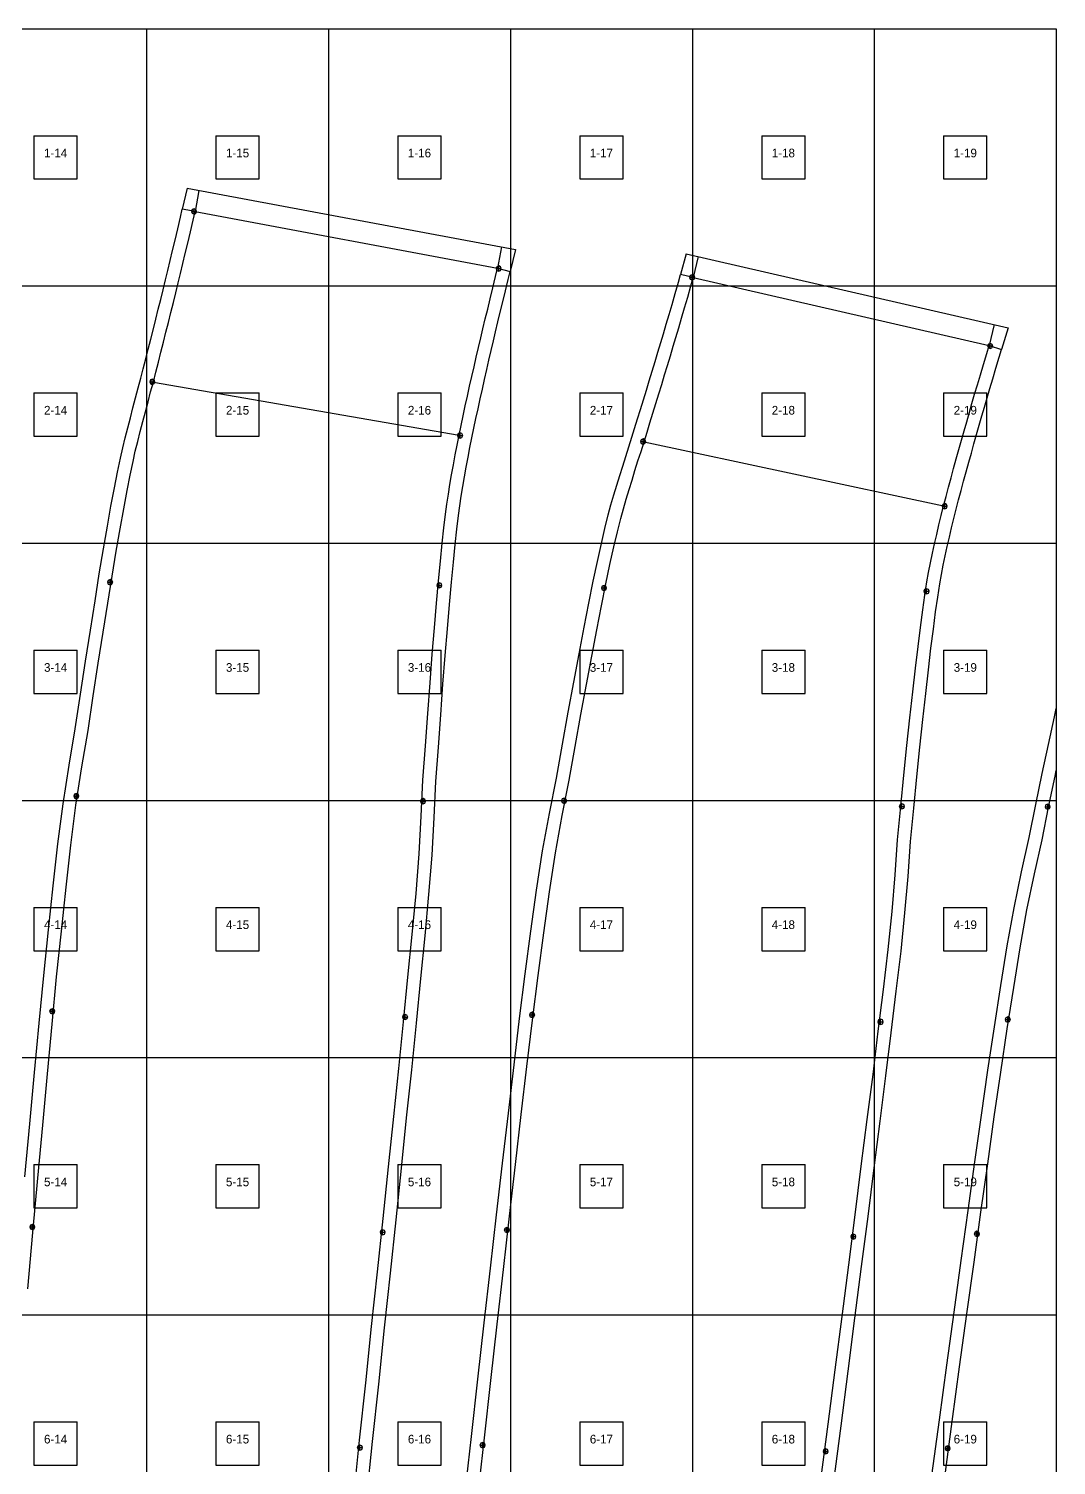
# Model space of a CAD drawing. Header units: metres. Extents: x 0 to 3990, y -3267 to 0.
# Drawn here: x 2804 to 3990, y -1659 to 0 of the extents above; entities that cross this region are included whole.
import ezdxf
from ezdxf.enums import TextEntityAlignment as Align

# ---------------------------------------------------------------- set-up
doc = ezdxf.new("R2010")
doc.units = ezdxf.units.M
doc.layers.add('default', color=7, linetype='Continuous')
doc.layers.add('TEXTLAYER', color=7, linetype='Continuous')

msp = doc.modelspace()

# ---------------------------------------------------------------- linework, layer by layer
at = {"color": 9}
for p, q in [((2730, 0), (2940, 0)), ((2940, 0), (2940, -297)), ((2940, 0), (3150, 0)), ((2940, 0), (2940, -297)), ((3150, 0), (3150, -297)), ((3150, 0), (3360, 0)), ((3150, 0), (3150, -297)), ((3360, 0), (3360, -297)), ((3360, 0), (3570, 0)), ((3360, 0), (3360, -297)), ((3570, 0), (3570, -297)), ((3570, 0), (3780, 0)), ((3570, 0), (3570, -297)), ((3780, 0), (3780, -297)), ((3780, 0), (3990, 0)), ((3780, 0), (3780, -297)), ((3990, 0), (3990, -297)), ((2810, -123.5), (2860, -123.5)), ((2810, -123.5), (2810, -173.5)), ((2860, -173.5), (2860, -123.5)), ((3020, -123.5), (3070, -123.5)), ((3020, -123.5), (3020, -173.5)), ((3070, -173.5), (3070, -123.5)), ((3230, -123.5), (3280, -123.5)), ((3230, -123.5), (3230, -173.5)), ((3280, -173.5), (3280, -123.5)), ((3440, -123.5), (3490, -123.5)), ((3440, -123.5), (3440, -173.5)), ((3490, -173.5), (3490, -123.5)), ((3650, -123.5), (3700, -123.5)), ((3650, -123.5), (3650, -173.5)), ((3700, -173.5), (3700, -123.5)), ((3860, -123.5), (3910, -123.5)), ((3860, -123.5), (3860, -173.5)), ((3910, -173.5), (3910, -123.5)), ((2810, -173.5), (2860, -173.5)), ((3020, -173.5), (3070, -173.5)), ((3230, -173.5), (3280, -173.5)), ((3440, -173.5), (3490, -173.5)), ((3650, -173.5), (3700, -173.5)), ((3860, -173.5), (3910, -173.5)), ((2730, -297), (2940, -297)), ((2730, -297), (2940, -297)), ((2940, -297), (3150, -297)), ((2940, -297), (2940, -594)), ((2940, -297), (3150, -297)), ((2940, -297), (2940, -594)), ((3150, -297), (3360, -297)), ((3150, -297), (3150, -594)), ((3150, -297), (3360, -297)), ((3150, -297), (3150, -594)), ((3360, -297), (3570, -297)), ((3360, -297), (3360, -594)), ((3360, -297), (3570, -297)), ((3360, -297), (3360, -594)), ((3570, -297), (3780, -297)), ((3570, -297), (3570, -594)), ((3570, -297), (3780, -297)), ((3570, -297), (3570, -594)), ((3780, -297), (3990, -297)), ((3780, -297), (3780, -594)), ((3780, -297), (3990, -297)), ((3780, -297), (3780, -594)), ((3990, -297), (3990, -594)), ((2810, -420.5), (2860, -420.5)), ((2810, -420.5), (2810, -470.5)), ((2860, -470.5), (2860, -420.5)), ((3020, -420.5), (3070, -420.5)), ((3020, -420.5), (3020, -470.5)), ((3070, -470.5), (3070, -420.5)), ((3230, -420.5), (3280, -420.5)), ((3230, -420.5), (3230, -470.5)), ((3280, -470.5), (3280, -420.5)), ((3440, -420.5), (3490, -420.5)), ((3440, -420.5), (3440, -470.5)), ((3490, -470.5), (3490, -420.5)), ((3650, -420.5), (3700, -420.5)), ((3650, -420.5), (3650, -470.5)), ((3700, -470.5), (3700, -420.5)), ((3860, -420.5), (3910, -420.5)), ((3860, -420.5), (3860, -470.5)), ((3910, -470.5), (3910, -420.5)), ((2810, -470.5), (2860, -470.5)), ((3020, -470.5), (3070, -470.5)), ((3230, -470.5), (3280, -470.5)), ((3440, -470.5), (3490, -470.5)), ((3650, -470.5), (3700, -470.5)), ((3860, -470.5), (3910, -470.5)), ((2730, -594), (2940, -594)), ((2730, -594), (2940, -594)), ((2940, -594), (3150, -594)), ((2940, -594), (2940, -891)), ((2940, -594), (3150, -594)), ((2940, -594), (2940, -891)), ((3150, -594), (3360, -594)), ((3150, -594), (3150, -891)), ((3150, -594), (3360, -594)), ((3150, -594), (3150, -891)), ((3360, -594), (3570, -594)), ((3360, -594), (3360, -891)), ((3360, -594), (3570, -594)), ((3360, -594), (3360, -891)), ((3570, -594), (3780, -594)), ((3570, -594), (3570, -891)), ((3570, -594), (3780, -594)), ((3570, -594), (3570, -891)), ((3780, -594), (3990, -594)), ((3780, -594), (3780, -891)), ((3780, -594), (3990, -594)), ((3780, -594), (3780, -891)), ((3990, -594), (3990, -891)), ((2810, -717.5), (2860, -717.5)), ((2810, -717.5), (2810, -767.5)), ((2860, -767.5), (2860, -717.5)), ((3020, -717.5), (3070, -717.5)), ((3020, -717.5), (3020, -767.5)), ((3070, -767.5), (3070, -717.5)), ((3230, -717.5), (3280, -717.5)), ((3230, -717.5), (3230, -767.5)), ((3280, -767.5), (3280, -717.5)), ((3440, -717.5), (3490, -717.5)), ((3440, -717.5), (3440, -767.5)), ((3490, -767.5), (3490, -717.5)), ((3650, -717.5), (3700, -717.5)), ((3650, -717.5), (3650, -767.5)), ((3700, -767.5), (3700, -717.5)), ((3860, -717.5), (3910, -717.5)), ((3860, -717.5), (3860, -767.5)), ((3910, -767.5), (3910, -717.5)), ((2810, -767.5), (2860, -767.5)), ((3020, -767.5), (3070, -767.5)), ((3230, -767.5), (3280, -767.5)), ((3440, -767.5), (3490, -767.5)), ((3650, -767.5), (3700, -767.5)), ((3860, -767.5), (3910, -767.5)), ((2730, -891), (2940, -891)), ((2730, -891), (2940, -891)), ((2940, -891), (3150, -891)), ((2940, -891), (2940, -1188)), ((2940, -891), (3150, -891)), ((2940, -891), (2940, -1188)), ((3150, -891), (3360, -891)), ((3150, -891), (3150, -1188)), ((3150, -891), (3360, -891)), ((3150, -891), (3150, -1188)), ((3360, -891), (3570, -891)), ((3360, -891), (3360, -1188)), ((3360, -891), (3570, -891)), ((3360, -891), (3360, -1188)), ((3570, -891), (3780, -891)), ((3570, -891), (3570, -1188)), ((3570, -891), (3780, -891)), ((3570, -891), (3570, -1188)), ((3780, -891), (3990, -891)), ((3780, -891), (3780, -1188)), ((3780, -891), (3990, -891)), ((3780, -891), (3780, -1188)), ((3990, -891), (3990, -1188)), ((2810, -1014.5), (2860, -1014.5)), ((2810, -1014.5), (2810, -1064.5)), ((2860, -1064.5), (2860, -1014.5)), ((3020, -1014.5), (3070, -1014.5)), ((3020, -1014.5), (3020, -1064.5)), ((3070, -1064.5), (3070, -1014.5)), ((3230, -1014.5), (3280, -1014.5)), ((3230, -1014.5), (3230, -1064.5)), ((3280, -1064.5), (3280, -1014.5)), ((3440, -1014.5), (3490, -1014.5)), ((3440, -1014.5), (3440, -1064.5)), ((3490, -1064.5), (3490, -1014.5)), ((3650, -1014.5), (3700, -1014.5)), ((3650, -1014.5), (3650, -1064.5)), ((3700, -1064.5), (3700, -1014.5)), ((3860, -1014.5), (3910, -1014.5)), ((3860, -1014.5), (3860, -1064.5)), ((3910, -1064.5), (3910, -1014.5)), ((2810, -1064.5), (2860, -1064.5)), ((3020, -1064.5), (3070, -1064.5)), ((3230, -1064.5), (3280, -1064.5)), ((3440, -1064.5), (3490, -1064.5)), ((3650, -1064.5), (3700, -1064.5)), ((3860, -1064.5), (3910, -1064.5)), ((2730, -1188), (2940, -1188)), ((2730, -1188), (2940, -1188)), ((2940, -1188), (3150, -1188)), ((2940, -1188), (2940, -1485)), ((2940, -1188), (3150, -1188)), ((2940, -1188), (2940, -1485)), ((3150, -1188), (3360, -1188)), ((3150, -1188), (3150, -1485)), ((3150, -1188), (3360, -1188)), ((3150, -1188), (3150, -1485)), ((3360, -1188), (3570, -1188)), ((3360, -1188), (3360, -1485)), ((3360, -1188), (3570, -1188)), ((3360, -1188), (3360, -1485)), ((3570, -1188), (3780, -1188)), ((3570, -1188), (3570, -1485)), ((3570, -1188), (3780, -1188)), ((3570, -1188), (3570, -1485)), ((3780, -1188), (3990, -1188)), ((3780, -1188), (3780, -1485)), ((3780, -1188), (3990, -1188)), ((3780, -1188), (3780, -1485)), ((3990, -1188), (3990, -1485)), ((2810, -1311.5), (2860, -1311.5)), ((2810, -1311.5), (2810, -1361.5)), ((2860, -1361.5), (2860, -1311.5)), ((3020, -1311.5), (3070, -1311.5)), ((3020, -1311.5), (3020, -1361.5)), ((3070, -1361.5), (3070, -1311.5)), ((3230, -1311.5), (3280, -1311.5)), ((3230, -1311.5), (3230, -1361.5)), ((3280, -1361.5), (3280, -1311.5)), ((3440, -1311.5), (3490, -1311.5)), ((3440, -1311.5), (3440, -1361.5)), ((3490, -1361.5), (3490, -1311.5)), ((3650, -1311.5), (3700, -1311.5)), ((3650, -1311.5), (3650, -1361.5)), ((3700, -1361.5), (3700, -1311.5)), ((3860, -1311.5), (3910, -1311.5)), ((3860, -1311.5), (3860, -1361.5)), ((3910, -1361.5), (3910, -1311.5)), ((2810, -1361.5), (2860, -1361.5)), ((3020, -1361.5), (3070, -1361.5)), ((3230, -1361.5), (3280, -1361.5)), ((3440, -1361.5), (3490, -1361.5)), ((3650, -1361.5), (3700, -1361.5)), ((3860, -1361.5), (3910, -1361.5)), ((2730, -1485), (2940, -1485)), ((2730, -1485), (2940, -1485)), ((2940, -1485), (3150, -1485)), ((2940, -1485), (2940, -1782)), ((2940, -1485), (3150, -1485)), ((2940, -1485), (2940, -1782)), ((3150, -1485), (3360, -1485)), ((3150, -1485), (3150, -1782)), ((3150, -1485), (3360, -1485)), ((3150, -1485), (3150, -1782)), ((3360, -1485), (3570, -1485)), ((3360, -1485), (3360, -1782)), ((3360, -1485), (3570, -1485)), ((3360, -1485), (3360, -1782)), ((3570, -1485), (3780, -1485)), ((3570, -1485), (3570, -1782)), ((3570, -1485), (3780, -1485)), ((3570, -1485), (3570, -1782)), ((3780, -1485), (3990, -1485)), ((3780, -1485), (3780, -1782)), ((3780, -1485), (3990, -1485)), ((3780, -1485), (3780, -1782)), ((3990, -1485), (3990, -1782)), ((2810, -1608.5), (2860, -1608.5)), ((2810, -1608.5), (2810, -1658.5)), ((2860, -1658.5), (2860, -1608.5)), ((3020, -1608.5), (3070, -1608.5)), ((3020, -1608.5), (3020, -1658.5)), ((3070, -1658.5), (3070, -1608.5)), ((3230, -1608.5), (3280, -1608.5)), ((3230, -1608.5), (3230, -1658.5)), ((3280, -1658.5), (3280, -1608.5)), ((3440, -1608.5), (3490, -1608.5)), ((3440, -1608.5), (3440, -1658.5)), ((3490, -1658.5), (3490, -1608.5)), ((3650, -1608.5), (3700, -1608.5)), ((3650, -1608.5), (3650, -1658.5)), ((3700, -1658.5), (3700, -1608.5)), ((3860, -1608.5), (3910, -1608.5)), ((3860, -1608.5), (3860, -1658.5)), ((3910, -1658.5), (3910, -1608.5)), ((2810, -1658.5), (2860, -1658.5)), ((3020, -1658.5), (3070, -1658.5)), ((3230, -1658.5), (3280, -1658.5)), ((3440, -1658.5), (3490, -1658.5)), ((3650, -1658.5), (3700, -1658.5)), ((3860, -1658.5), (3910, -1658.5))]:
    msp.add_line(p, q, dxfattribs=at)
at = {"layer": 'default', "color": 7, "linetype": 'Continuous'}
for p, q in [((2986.7, -184.1), (2981.2, -208.3)), ((2986.7, -184.1), (3366, -255)), ((3000.5, -186.6), (2995.9, -211.2)), ((2979.1, -217.7), (2981.2, -208.3)), ((2995.9, -211.2), (2981.2, -208.3)), ((2992.6, -208.8), (2991.8, -211)), ((2991.8, -211), (2992.6, -213.1)), ((2991.8, -211), (2997.8, -211)), ((2994.8, -208), (2992.6, -208.8)), ((2992.6, -213.1), (2994.8, -214)), ((2993.7, -221), (2995.9, -211.2)), ((2994.8, -214), (2994.8, -208)), ((2996.9, -208.8), (2994.8, -208)), ((2994.8, -214), (2996.9, -213.1)), ((2995.9, -211.2), (3345.2, -276.6)), ((2997.8, -211), (2996.9, -208.8)), ((2996.9, -213.1), (2997.8, -211)), ((2972.9, -244.1), (2976, -231)), ((2976, -231), (2979.1, -217.7)), ((2990.6, -234.4), (2993.7, -221)), ((2970.1, -256.2), (2972.9, -244.1)), ((2984.7, -259.6), (2987.5, -247.5)), ((2987.5, -247.5), (2990.6, -234.4)), ((2967.3, -267.7), (2970.1, -256.2)), ((2981.9, -271.2), (2984.7, -259.6)), ((3349.8, -252), (3345.2, -276.6)), ((3366, -255), (3359.8, -280.2)), ((3563, -260), (3556.3, -283.9)), ((3563, -260), (3934.4, -345.3)), ((3576.5, -263.1), (3570.9, -287.4)), ((2961.9, -289.8), (2964.5, -279.2)), ((2964.5, -279.2), (2967.3, -267.7)), ((2979.1, -282.7), (2981.9, -271.2)), ((3342.8, -286.1), (3345.2, -276.6)), ((3344.3, -274.8), (3343.4, -276.9)), ((3343.4, -276.9), (3344.3, -279)), ((3343.4, -276.9), (3349.4, -276.9)), ((3346.4, -273.9), (3344.3, -274.8)), ((3344.3, -279), (3346.4, -279.9)), ((3345.2, -276.6), (3359.8, -280.2)), ((3348.5, -274.8), (3346.4, -273.9)), ((3346.4, -279.9), (3346.4, -273.9)), ((3346.4, -279.9), (3348.5, -279)), ((3349.4, -276.9), (3348.5, -274.8)), ((3348.5, -279), (3349.4, -276.9)), ((3357.4, -289.7), (3359.8, -280.2)), ((2959.1, -301.3), (2961.9, -289.8)), ((2973.7, -304.9), (2976.5, -293.4)), ((2976.5, -293.4), (2979.1, -282.7)), ((3339.6, -299.2), (3342.8, -286.1)), ((3354.2, -302.7), (3357.4, -289.7)), ((3550.1, -305.7), (3553.8, -292.8)), ((3553.8, -292.8), (3556.3, -283.9)), ((3570.9, -287.4), (3556.3, -283.9)), ((3564.6, -309.8), (3568.2, -296.9)), ((3567.6, -285), (3566.7, -287.1)), ((3566.7, -287.1), (3567.6, -289.2)), ((3566.7, -287.1), (3572.7, -287.1)), ((3569.7, -284.1), (3567.6, -285)), ((3567.6, -289.2), (3569.7, -290.1)), ((3568.2, -296.9), (3570.9, -287.4)), ((3569.7, -290.1), (3569.7, -284.1)), ((3571.9, -285), (3569.7, -284.1)), ((3569.7, -290.1), (3571.9, -289.2)), ((3570.9, -287.4), (3912.6, -365.9)), ((3572.7, -287.1), (3571.9, -285)), ((3571.9, -289.2), (3572.7, -287.1)), ((2953.5, -323.9), (2956.3, -312.6)), ((2956.3, -312.6), (2959.1, -301.3)), ((2970.9, -316.2), (2973.7, -304.9)), ((3333.7, -323.8), (3336.5, -311.9)), ((3336.5, -311.9), (3339.6, -299.2)), ((3351.1, -315.5), (3354.2, -302.7)), ((3546.5, -318.3), (3550.1, -305.7)), ((3560.9, -322.4), (3564.6, -309.8)), ((2950.6, -335.5), (2953.5, -323.9)), ((2965.2, -339.1), (2968.1, -327.5)), ((2968.1, -327.5), (2970.9, -316.2)), ((3330.9, -335.1), (3333.7, -323.8)), ((3345.5, -338.6), (3348.2, -327.3)), ((3348.2, -327.3), (3351.1, -315.5)), ((3539.9, -341.1), (3543.1, -330)), ((3543.1, -330), (3546.5, -318.3)), ((3557.5, -334.1), (3560.9, -322.4)), ((2944.9, -358.3), (2947.8, -346.7)), ((2947.8, -346.7), (2950.6, -335.5)), ((2962.4, -350.3), (2965.2, -339.1)), ((3325.8, -356.8), (3328.2, -346.4)), ((3328.2, -346.4), (3330.9, -335.1)), ((3342.8, -349.8), (3345.5, -338.6)), ((3536.6, -352.2), (3539.9, -341.1)), ((3551, -356.4), (3554.2, -345.3)), ((3554.2, -345.3), (3557.5, -334.1)), ((3918.2, -341.6), (3912.6, -365.9)), ((3934.4, -345.3), (3926.9, -370.2)), ((2942, -369.8), (2944.9, -358.3)), ((2956.5, -373.5), (2959.4, -362)), ((2959.4, -362), (2962.4, -350.3)), ((3323.1, -368.1), (3325.8, -356.8)), ((3337.7, -371.5), (3340.4, -360.2)), ((3340.4, -360.2), (3342.8, -349.8)), ((3530.2, -373.5), (3533.5, -362.4)), ((3533.5, -362.4), (3536.6, -352.2)), ((3547.9, -366.7), (3551, -356.4)), ((3911.6, -364.2), (3910.7, -366.3)), ((3913.7, -363.3), (3911.6, -364.2)), ((3915.8, -364.2), (3913.7, -363.3)), ((3913.7, -369.3), (3913.7, -363.3)), ((3916.7, -366.3), (3915.8, -364.2)), ((2936.1, -392.7), (2939.1, -381.3)), ((2939.1, -381.3), (2942, -369.8)), ((2953.6, -385), (2956.5, -373.5)), ((3318, -390.3), (3320.5, -379.2)), ((3320.5, -379.2), (3323.1, -368.1)), ((3335.2, -382.5), (3337.7, -371.5)), ((3526.9, -384.3), (3530.2, -373.5)), ((3541.3, -388.7), (3544.6, -377.8)), ((3544.6, -377.8), (3547.9, -366.7)), ((3906.1, -387.6), (3909.8, -375.1)), ((3909.8, -375.1), (3912.6, -365.9)), ((3910.7, -366.3), (3911.6, -368.4)), ((3910.7, -366.3), (3916.7, -366.3)), ((3911.6, -368.4), (3913.7, -369.3)), ((3912.6, -365.9), (3926.9, -370.2)), ((3913.7, -369.3), (3915.8, -368.4)), ((3915.8, -368.4), (3916.7, -366.3)), ((3920.4, -391.9), (3924.2, -379.4)), ((3924.2, -379.4), (3926.9, -370.2)), ((2933.4, -403.3), (2936.1, -392.7)), ((2947.8, -407.9), (2950.7, -396.4)), ((2950.7, -396.4), (2953.6, -385)), ((3315.4, -401.7), (3318, -390.3)), ((3330, -405), (3332.6, -393.6)), ((3332.6, -393.6), (3335.2, -382.5)), ((3520.2, -406.4), (3523.6, -395.3)), ((3523.6, -395.3), (3526.9, -384.3)), ((3538, -399.6), (3541.3, -388.7)), ((3902.4, -399.8), (3906.1, -387.6)), ((3916.8, -404.1), (3920.4, -391.9)), ((2930.3, -414.7), (2933.4, -403.3)), ((2944.5, -405.4), (2943.6, -407.6)), ((2943.6, -407.6), (2944.5, -409.7)), ((2943.6, -407.6), (2949.6, -407.6)), ((2946.6, -404.6), (2944.5, -405.4)), ((2944.5, -409.7), (2946.6, -410.6)), ((2944.7, -419.3), (2947.8, -407.9)), ((2948.7, -405.4), (2946.6, -404.6)), ((2946.6, -410.6), (2946.6, -404.6)), ((2946.6, -410.6), (2948.7, -409.7)), ((2947.8, -407.9), (3300.7, -469.4)), ((2949.6, -407.6), (2948.7, -405.4)), ((2948.7, -409.7), (2949.6, -407.6)), ((3310.4, -424.2), (3312.9, -412.7)), ((3312.9, -412.7), (3315.4, -401.7)), ((3327.6, -416), (3330, -405)), ((3516.9, -417.2), (3520.2, -406.4)), ((3531.3, -421.6), (3534.6, -410.8)), ((3534.6, -410.8), (3538, -399.6)), ((3895.8, -422.1), (3899.1, -411.2)), ((3899.1, -411.2), (3902.4, -399.8)), ((3913.4, -415.4), (3916.8, -404.1)), ((2924.3, -437.7), (2927.3, -426.2)), ((2927.3, -426.2), (2930.3, -414.7)), ((2938.7, -442.2), (2941.7, -430.7)), ((2941.7, -430.7), (2944.7, -419.3)), ((3307.9, -435.5), (3310.4, -424.2)), ((3322.6, -438.7), (3325, -427.4)), ((3325, -427.4), (3327.6, -416)), ((3510.1, -439.5), (3513.5, -428.5)), ((3513.5, -428.5), (3516.9, -417.2)), ((3527.8, -432.8), (3531.3, -421.6)), ((3892.7, -432.8), (3895.8, -422.1)), ((3907.1, -437), (3910.2, -426.3)), ((3910.2, -426.3), (3913.4, -415.4)), ((2921.3, -449.1), (2924.3, -437.7)), ((2935.7, -453.6), (2938.7, -442.2)), ((3303.1, -458.1), (3305.5, -446.8)), ((3305.5, -446.8), (3307.9, -435.5)), ((3320.2, -449.9), (3322.6, -438.7)), ((3506.7, -450.6), (3510.1, -439.5)), ((3521, -455), (3524.4, -443.9)), ((3524.4, -443.9), (3527.8, -432.8)), ((3886.6, -453.7), (3889.8, -442.9)), ((3889.8, -442.9), (3892.7, -432.8)), ((3901.1, -457.8), (3904.2, -447)), ((3904.2, -447), (3907.1, -437)), ((2915.3, -472.3), (2918.3, -460.7)), ((2918.3, -460.7), (2921.3, -449.1)), ((2932.7, -465), (2935.7, -453.6)), ((3300.7, -469.4), (3303.1, -458.1)), ((3315.4, -472.2), (3317.8, -461.2)), ((3317.8, -461.2), (3320.2, -449.9)), ((3500.1, -471.7), (3503.3, -461.6)), ((3503.3, -461.6), (3506.7, -450.6)), ((3517.7, -466), (3521, -455)), ((3880.6, -475), (3883.6, -464.3)), ((3883.6, -464.3), (3886.6, -453.7)), ((3898, -468.4), (3901.1, -457.8)), ((2912.5, -484), (2915.3, -472.3)), ((2927, -487.9), (2929.8, -476.5)), ((2929.8, -476.5), (2932.7, -465)), ((3296.3, -492.1), (3298.5, -480.8)), ((3298.5, -480.8), (3300.7, -469.4)), ((3299.8, -467.5), (3298.9, -469.6)), ((3298.9, -469.6), (3299.8, -471.8)), ((3298.9, -469.6), (3304.9, -469.6)), ((3301.9, -466.6), (3299.8, -467.5)), ((3299.8, -471.8), (3301.9, -472.6)), ((3304, -467.5), (3301.9, -466.6)), ((3301.9, -472.6), (3301.9, -466.6)), ((3301.9, -472.6), (3304, -471.8)), ((3304.9, -469.6), (3304, -467.5)), ((3304, -471.8), (3304.9, -469.6)), ((3313.2, -483.6), (3315.4, -472.2)), ((3496.6, -482.7), (3500.1, -471.7)), ((3511, -474.6), (3510.1, -476.7)), ((3510.1, -476.7), (3511, -478.8)), ((3510.1, -476.7), (3516.1, -476.7)), ((3510.7, -488.1), (3514.3, -477.1)), ((3513.1, -473.7), (3511, -474.6)), ((3511, -478.8), (3513.1, -479.7)), ((3515.2, -474.6), (3513.1, -473.7)), ((3513.1, -479.7), (3513.1, -473.7)), ((3513.1, -479.7), (3515.2, -478.8)), ((3514.3, -477.1), (3517.7, -466)), ((3514.3, -477.1), (3860, -551)), ((3516.1, -476.7), (3515.2, -474.6)), ((3515.2, -478.8), (3516.1, -476.7)), ((3877.5, -485.9), (3880.6, -475)), ((3892, -490), (3895, -479.1)), ((3895, -479.1), (3898, -468.4)), ((2906.3, -512.1), (2909.8, -495.7)), ((2909.8, -495.7), (2912.5, -484)), ((2924.4, -499.5), (2927, -487.9)), ((3294.2, -503.5), (3296.3, -492.1)), ((3308.9, -506.1), (3311, -494.8)), ((3311, -494.8), (3313.2, -483.6)), ((3489.6, -504.9), (3493.1, -493.8)), ((3493.1, -493.8), (3496.6, -482.7)), ((3507.2, -499.1), (3510.7, -488.1)), ((3871.5, -507.6), (3874.6, -496.5)), ((3874.6, -496.5), (3877.5, -485.9)), ((3889, -500.5), (3892, -490)), ((2902.8, -530), (2906.3, -512.1)), ((2921, -515.5), (2924.4, -499.5)), ((3292.1, -514.9), (3294.2, -503.5)), ((3306.9, -517.4), (3308.9, -506.1)), ((3486.1, -516), (3489.6, -504.9)), ((3500.3, -521.1), (3503.7, -510.1)), ((3503.7, -510.1), (3507.2, -499.1)), ((3868.6, -518.4), (3871.5, -507.6)), ((3883.1, -522.3), (3886, -511.5)), ((3886, -511.5), (3889, -500.5)), ((2898.9, -551.1), (2902.8, -530)), ((2917.5, -533.2), (2921, -515.5)), ((3288.3, -537.6), (3290.1, -526.2)), ((3290.1, -526.2), (3292.1, -514.9)), ((3303.1, -539.8), (3304.9, -528.6)), ((3304.9, -528.6), (3306.9, -517.4)), ((3479.3, -538.3), (3482.7, -527.1)), ((3482.7, -527.1), (3486.1, -516)), ((3496.9, -532.1), (3500.3, -521.1)), ((3862.8, -540.1), (3865.7, -529.3)), ((3865.7, -529.3), (3868.6, -518.4)), ((3880.2, -533.1), (3883.1, -522.3)), ((2913.6, -554.2), (2917.5, -533.2)), ((3286.6, -549), (3288.3, -537.6)), ((3301.5, -551), (3303.1, -539.8)), ((3476, -549.7), (3479.3, -538.3)), ((3490.4, -554.3), (3493.6, -543.2)), ((3493.6, -543.2), (3496.9, -532.1)), ((3860, -551), (3862.8, -540.1)), ((3874.5, -554.6), (3877.3, -543.9)), ((3877.3, -543.9), (3880.2, -533.1)), ((2894.7, -574.5), (2898.9, -551.1)), ((2909.4, -577.3), (2913.6, -554.2)), ((3283.2, -576.4), (3285.1, -560.5)), ((3285.1, -560.5), (3286.6, -549)), ((3298.1, -578), (3300, -562.2)), ((3300, -562.2), (3301.5, -551)), ((3468.9, -577), (3472.9, -561.1)), ((3472.9, -561.1), (3476, -549.7)), ((3487.3, -565.4), (3490.4, -554.3)), ((3854.6, -572.9), (3857.3, -561.9)), ((3857.3, -561.9), (3860, -551)), ((3859, -549.2), (3858.2, -551.3)), ((3858.2, -551.3), (3859, -553.4)), ((3858.2, -551.3), (3864.2, -551.3)), ((3861.2, -548.3), (3859, -549.2)), ((3859, -553.4), (3861.2, -554.3)), ((3863.3, -549.2), (3861.2, -548.3)), ((3861.2, -554.3), (3861.2, -548.3)), ((3861.2, -554.3), (3863.3, -553.4)), ((3864.2, -551.3), (3863.3, -549.2)), ((3863.3, -553.4), (3864.2, -551.3)), ((3871.8, -565.5), (3874.5, -554.6)), ((2890.2, -600.7), (2894.7, -574.5)), ((2904.9, -603.4), (2909.4, -577.3)), ((3281.3, -593.9), (3283.2, -576.4)), ((3296.2, -595.5), (3298.1, -578)), ((3464.9, -594.4), (3468.9, -577)), ((3483.4, -581), (3487.3, -565.4)), ((3852, -583.8), (3854.6, -572.9)), ((3866.6, -587.2), (3869.2, -576.3)), ((3869.2, -576.3), (3871.8, -565.5)), ((3279.2, -614.7), (3281.3, -593.9)), ((3294.1, -616.1), (3296.2, -595.5)), ((3460.3, -615), (3464.9, -594.4)), ((3479.5, -598.2), (3483.4, -581)), ((3847.1, -605.7), (3849.5, -594.7)), ((3849.5, -594.7), (3852, -583.8)), ((3864.1, -598), (3866.6, -587.2)), ((2885.4, -629.4), (2890.2, -600.7)), ((2900.2, -632), (2904.9, -603.4)), ((3474.9, -618.5), (3479.5, -598.2)), ((3844.8, -616.7), (3847.1, -605.7)), ((3859.5, -619.5), (3861.7, -608.8)), ((3861.7, -608.8), (3864.1, -598)), ((2880.5, -660.7), (2885.4, -629.4)), ((3277.1, -637.6), (3279.2, -614.7)), ((3292.1, -639), (3294.1, -616.1)), ((3455.5, -637.7), (3460.3, -615)), ((3470.2, -641), (3474.9, -618.5)), ((3840.8, -638.7), (3842.7, -627.7)), ((3842.7, -627.7), (3844.8, -616.7)), ((3855.6, -641.1), (3857.4, -630.3)), ((3857.4, -630.3), (3859.5, -619.5)), ((2895.8, -636.9), (2894.9, -639.1)), ((2894.9, -639.1), (2895.8, -641.2)), ((2894.9, -639.1), (2900.9, -639.1)), ((2895.3, -663.2), (2900.2, -632)), ((2897.9, -636.1), (2895.8, -636.9)), ((2895.8, -641.2), (2897.9, -642.1)), ((2900, -636.9), (2897.9, -636.1)), ((2897.9, -642.1), (2897.9, -636.1)), ((2897.9, -642.1), (2900, -641.2)), ((2900.9, -639.1), (2900, -636.9)), ((2900, -641.2), (2900.9, -639.1)), ((3274.8, -663.4), (3277.1, -637.6)), ((3275.8, -640.5), (3274.9, -642.7)), ((3274.9, -642.7), (3275.8, -644.8)), ((3274.9, -642.7), (3280.9, -642.7)), ((3277.9, -639.7), (3275.8, -640.5)), ((3275.8, -644.8), (3277.9, -645.7)), ((3280, -640.5), (3277.9, -639.7)), ((3277.9, -645.7), (3277.9, -639.7)), ((3277.9, -645.7), (3280, -644.8)), ((3280.9, -642.7), (3280, -640.5)), ((3280, -644.8), (3280.9, -642.7)), ((3289.8, -664.8), (3292.1, -639)), ((3450.4, -663.2), (3455.5, -637.7)), ((3465, -666.4), (3470.2, -641)), ((3465.9, -643.6), (3465, -645.7)), ((3465, -645.7), (3465.9, -647.8)), ((3465, -645.7), (3471, -645.7)), ((3468, -642.7), (3465.9, -643.6)), ((3470.1, -643.6), (3468, -642.7)), ((3468, -648.7), (3468, -642.7)), ((3471, -645.7), (3470.1, -643.6)), ((3470.1, -647.8), (3471, -645.7)), ((3840.3, -646.6), (3838.1, -647.5)), ((3838.3, -654.1), (3840.8, -638.7)), ((3842.4, -647.5), (3840.3, -646.6)), ((3840.3, -652.6), (3840.3, -646.6)), ((3853.2, -656.3), (3855.6, -641.1)), ((2875.1, -694.3), (2880.5, -660.7)), ((2889.9, -696.6), (2895.3, -663.2)), ((3272.4, -691.6), (3274.8, -663.4)), ((3444.9, -691.1), (3450.4, -663.2)), ((3465.9, -647.8), (3468, -648.7)), ((3468, -648.7), (3470.1, -647.8)), ((3835.9, -671.1), (3838.3, -654.1)), ((3838.1, -647.5), (3837.3, -649.6)), ((3837.3, -649.6), (3838.1, -651.7)), ((3837.3, -649.6), (3843.3, -649.6)), ((3838.1, -651.7), (3840.3, -652.6)), ((3840.3, -652.6), (3842.4, -651.7)), ((3843.3, -649.6), (3842.4, -647.5)), ((3842.4, -651.7), (3843.3, -649.6)), ((3850.8, -673.2), (3853.2, -656.3)), ((3287.3, -693), (3289.8, -664.8)), ((3459.6, -694.2), (3465, -666.4)), ((3833.3, -691.2), (3835.9, -671.1)), ((3848.2, -693.2), (3850.8, -673.2)), ((2869.5, -730.2), (2875.1, -694.3)), ((3269.8, -722.3), (3272.4, -691.6)), ((3284.7, -723.7), (3287.3, -693)), ((3439.2, -721.6), (3444.9, -691.1)), ((3453.9, -724.5), (3459.6, -694.2)), ((3830.6, -713.4), (3833.3, -691.2)), ((3845.4, -715.3), (3848.2, -693.2)), ((2884.3, -732.4), (2889.9, -696.6)), ((3267.2, -755.4), (3269.8, -722.3)), ((3282.1, -756.8), (3284.7, -723.7)), ((3433.1, -754.3), (3439.2, -721.6)), ((3447.8, -757), (3453.9, -724.5)), ((3827.6, -738.4), (3830.6, -713.4)), ((3842.5, -740.3), (3845.4, -715.3)), ((2863.7, -768.2), (2869.5, -730.2)), ((2878.5, -770.3), (2884.3, -732.4)), ((3824.4, -765.8), (3827.6, -738.4)), ((3839.3, -767.7), (3842.5, -740.3)), ((3264.6, -790.7), (3267.2, -755.4)), ((3279.5, -792.1), (3282.1, -756.8)), ((3426.6, -789.2), (3433.1, -754.3)), ((3441.4, -791.8), (3447.8, -757)), ((2857.7, -808.4), (2863.7, -768.2)), ((2872.6, -810.3), (2878.5, -770.3)), ((3821.1, -795.6), (3824.4, -765.8)), ((3835.9, -797.4), (3839.3, -767.7)), ((3261.8, -828.1), (3264.6, -790.7)), ((3276.8, -829.5), (3279.5, -792.1)), ((3419.9, -826.2), (3426.6, -789.2)), ((3434.7, -828.7), (3441.4, -791.8)), ((3817.7, -827.7), (3821.1, -795.6)), ((3981.1, -826.3), (3987.9, -794.6)), ((3987.9, -794.6), (3990, -784.8)), ((2850.5, -850.5), (2857.7, -808.4)), ((2865.4, -852.3), (2872.6, -810.3)), ((3832.6, -829.5), (3835.9, -797.4)), ((3258.9, -867.6), (3261.8, -828.1)), ((3413.1, -865.3), (3419.9, -826.2)), ((3427.9, -867.6), (3434.7, -828.7)), ((3814.2, -861.9), (3817.7, -827.7)), ((3973.9, -860.1), (3981.1, -826.3)), ((3273.9, -869), (3276.8, -829.5)), ((3829.1, -863.7), (3832.6, -829.5)), ((2843.6, -894.8), (2850.5, -850.5)), ((2858.5, -896.4), (2865.4, -852.3)), ((3810.6, -898.2), (3814.2, -861.9)), ((3966.5, -895.9), (3973.9, -860.1)), ((3988.6, -863.1), (3990, -856.4)), ((3257.1, -909.2), (3258.9, -867.6)), ((3272, -910.6), (3273.9, -869)), ((3404.9, -906.3), (3413.1, -865.3)), ((3419.8, -908.4), (3427.9, -867.6)), ((3825.5, -900), (3829.1, -863.7)), ((3981.2, -898.7), (3988.6, -863.1)), ((2837.6, -941.2), (2843.6, -894.8)), ((2856.8, -883.9), (2855.9, -886)), ((2855.9, -886), (2856.8, -888.1)), ((2855.9, -886), (2861.9, -886)), ((2858.9, -883), (2856.8, -883.9)), ((2856.8, -888.1), (2858.9, -889)), ((2861.1, -883.9), (2858.9, -883)), ((2858.9, -889), (2858.9, -883)), ((2858.9, -889), (2861.1, -888.1)), ((2861.9, -886), (2861.1, -883.9)), ((2861.1, -888.1), (2861.9, -886)), ((3256.9, -889.8), (3256.1, -891.9)), ((3256.1, -891.9), (3256.9, -894)), ((3256.1, -891.9), (3262.1, -891.9)), ((3259.1, -888.9), (3256.9, -889.8)), ((3256.9, -894), (3259.1, -894.9)), ((3261.2, -889.8), (3259.1, -888.9)), ((3259.1, -894.9), (3259.1, -888.9)), ((3259.1, -894.9), (3261.2, -894)), ((3262.1, -891.9), (3261.2, -889.8)), ((3261.2, -894), (3262.1, -891.9)), ((3419.8, -889.3), (3418.9, -891.4)), ((3418.9, -891.4), (3419.8, -893.5)), ((3418.9, -891.4), (3424.9, -891.4)), ((3421.9, -888.4), (3419.8, -889.3)), ((3419.8, -893.5), (3421.9, -894.4)), ((3424.1, -889.3), (3421.9, -888.4)), ((3421.9, -894.4), (3421.9, -888.4)), ((3421.9, -894.4), (3424.1, -893.5)), ((3424.9, -891.4), (3424.1, -889.3)), ((3424.1, -893.5), (3424.9, -891.4)), ((3811.8, -894.9), (3809.7, -895.8)), ((3814, -895.8), (3811.8, -894.9)), ((3811.8, -900.9), (3811.8, -894.9)), ((3980.1, -895.3), (3978, -896.2)), ((3982.2, -896.2), (3980.1, -895.3)), ((3980.1, -901.3), (3980.1, -895.3)), ((2852.5, -942.7), (2858.5, -896.4)), ((3254.5, -952.8), (3257.1, -909.2)), ((3269.5, -954.3), (3272, -910.6)), ((3397.1, -949.4), (3404.9, -906.3)), ((3412, -951.4), (3419.8, -908.4)), ((3806.8, -936.4), (3810.6, -898.2)), ((3809.7, -895.8), (3808.8, -897.9)), ((3808.8, -897.9), (3809.7, -900)), ((3808.8, -897.9), (3814.8, -897.9)), ((3809.7, -900), (3811.8, -900.9)), ((3811.8, -900.9), (3814, -900)), ((3814.8, -897.9), (3814, -895.8)), ((3814, -900), (3814.8, -897.9)), ((3821.7, -938.3), (3825.5, -900)), ((3958.9, -933.8), (3966.5, -895.9)), ((3973.7, -936.4), (3981.2, -898.7)), ((3978, -896.2), (3977.1, -898.3)), ((3977.1, -898.3), (3978, -900.4)), ((3977.1, -898.3), (3983.1, -898.3)), ((3978, -900.4), (3980.1, -901.3)), ((3980.1, -901.3), (3982.2, -900.4)), ((3983.1, -898.3), (3982.2, -896.2)), ((3982.2, -900.4), (3983.1, -898.3)), ((2832.1, -989.7), (2837.6, -941.2)), ((2847.1, -991.3), (2852.5, -942.7)), ((3804, -976.8), (3806.8, -936.4)), ((3818.9, -978.7), (3821.7, -938.3)), ((3950, -973.4), (3958.9, -933.8)), ((3964.8, -975.9), (3973.7, -936.4)), ((3251, -998.3), (3254.5, -952.8)), ((3265.9, -999.8), (3269.5, -954.3)), ((3390.1, -994.6), (3397.1, -949.4)), ((3404.9, -996.5), (3412, -951.4)), ((3800.5, -1019.2), (3804, -976.8)), ((3941.4, -1015.1), (3950, -973.4)), ((3956.2, -1017.5), (3964.8, -975.9)), ((2826.7, -1040.4), (2832.1, -989.7)), ((2841.6, -1041.9), (2847.1, -991.3)), ((3383.6, -1041.9), (3390.1, -994.6)), ((3815.4, -1021), (3818.9, -978.7)), ((3246.5, -1045.7), (3251, -998.3)), ((3261.4, -1047.3), (3265.9, -999.8)), ((3398.5, -1043.8), (3404.9, -996.5)), ((3796, -1063.3), (3800.5, -1019.2)), ((3810.8, -1065.2), (3815.4, -1021)), ((3933.5, -1058.9), (3941.4, -1015.1)), ((3948.3, -1061.2), (3956.2, -1017.5)), ((2821.3, -1093.2), (2826.7, -1040.4)), ((2836.2, -1094.6), (2841.6, -1041.9)), ((3377.1, -1091.3), (3383.6, -1041.9)), ((3392, -1093.1), (3398.5, -1043.8)), ((3241.7, -1095.2), (3246.5, -1045.7)), ((3256.6, -1096.8), (3261.4, -1047.3)), ((3926.1, -1104.8), (3933.5, -1058.9)), ((3940.9, -1107), (3948.3, -1061.2)), ((3790.4, -1109.3), (3796, -1063.3)), ((3805.3, -1111.2), (3810.8, -1065.2)), ((2816, -1148.1), (2821.3, -1093.2)), ((2830.9, -1149.5), (2836.2, -1094.6)), ((3370.6, -1142.8), (3377.1, -1091.3)), ((3385.5, -1144.6), (3392, -1093.1)), ((3236.6, -1146.8), (3241.7, -1095.2)), ((3251.5, -1148.3), (3256.6, -1096.8)), ((3784.6, -1157.3), (3790.4, -1109.3)), ((3799.5, -1159.2), (3805.3, -1111.2)), ((3918.7, -1152.6), (3926.1, -1104.8)), ((3933.5, -1154.8), (3940.9, -1107)), ((2829, -1132.4), (2828.1, -1134.5)), ((2828.1, -1134.5), (2829, -1136.6)), ((2828.1, -1134.5), (2834.1, -1134.5)), ((2831.1, -1131.5), (2829, -1132.4)), ((2829, -1136.6), (2831.1, -1137.5)), ((2833.3, -1132.4), (2831.1, -1131.5)), ((2831.1, -1137.5), (2831.1, -1131.5)), ((2831.1, -1137.5), (2833.3, -1136.6)), ((2834.1, -1134.5), (2833.3, -1132.4)), ((2833.3, -1136.6), (2834.1, -1134.5)), ((3236.2, -1138.9), (3235.4, -1141.1)), ((3235.4, -1141.1), (3236.2, -1143.2)), ((3235.4, -1141.1), (3241.4, -1141.1)), ((3238.4, -1138.1), (3236.2, -1138.9)), ((3236.2, -1143.2), (3238.4, -1144.1)), ((3240.5, -1138.9), (3238.4, -1138.1)), ((3238.4, -1144.1), (3238.4, -1138.1)), ((3238.4, -1144.1), (3240.5, -1143.2)), ((3241.4, -1141.1), (3240.5, -1138.9)), ((3240.5, -1143.2), (3241.4, -1141.1)), ((3364.1, -1196.4), (3370.6, -1142.8)), ((3382.9, -1136.6), (3382, -1138.7)), ((3382, -1138.7), (3388, -1138.7)), ((3382, -1138.7), (3382.9, -1140.8)), ((3385, -1135.7), (3382.9, -1136.6)), ((3382.9, -1140.8), (3385, -1141.7)), ((3387.1, -1136.6), (3385, -1135.7)), ((3385, -1141.7), (3385, -1135.7)), ((3385, -1141.7), (3387.1, -1140.8)), ((3388, -1138.7), (3387.1, -1136.6)), ((3387.1, -1140.8), (3388, -1138.7)), ((3787.1, -1143.7), (3785, -1144.5)), ((3789.3, -1144.5), (3787.1, -1143.7)), ((3787.1, -1149.7), (3787.1, -1143.7)), ((3931.8, -1141.9), (3931, -1144)), ((3931, -1144), (3931.8, -1146.1)), ((3931, -1144), (3937, -1144)), ((3934, -1141), (3931.8, -1141.9)), ((3936.1, -1141.9), (3934, -1141)), ((3934, -1147), (3934, -1141)), ((3937, -1144), (3936.1, -1141.9)), ((3936.1, -1146.1), (3937, -1144)), ((2810.6, -1205.2), (2816, -1148.1)), ((2825.5, -1206.6), (2830.9, -1149.5)), ((3231, -1200.4), (3236.6, -1146.8)), ((3246, -1202), (3251.5, -1148.3)), ((3379, -1198.1), (3385.5, -1144.6)), ((3778.5, -1207.3), (3784.6, -1157.3)), ((3785, -1144.5), (3784.1, -1146.7)), ((3784.1, -1146.7), (3785, -1148.8)), ((3784.1, -1146.7), (3790.1, -1146.7)), ((3785, -1148.8), (3787.1, -1149.7)), ((3787.1, -1149.7), (3789.3, -1148.8)), ((3790.1, -1146.7), (3789.3, -1144.5)), ((3789.3, -1148.8), (3790.1, -1146.7)), ((3793.4, -1209.2), (3799.5, -1159.2)), ((3911.1, -1202.5), (3918.7, -1152.6)), ((3926, -1204.6), (3933.5, -1154.8)), ((3931.8, -1146.1), (3934, -1147)), ((3934, -1147), (3936.1, -1146.1)), ((2805.1, -1264.4), (2810.6, -1205.2)), ((2820.1, -1265.8), (2825.5, -1206.6)), ((3225.2, -1256.1), (3231, -1200.4)), ((3240.2, -1257.7), (3246, -1202)), ((3357.6, -1252.1), (3364.1, -1196.4)), ((3372.5, -1253.8), (3379, -1198.1)), ((3771.9, -1259.3), (3778.5, -1207.3)), ((3786.8, -1261.2), (3793.4, -1209.2)), ((3903.7, -1254.4), (3911.1, -1202.5)), ((3918.5, -1256.5), (3926, -1204.6)), ((3219.2, -1313.9), (3225.2, -1256.1)), ((3234.1, -1315.5), (3240.2, -1257.7)), ((3350.9, -1309.8), (3357.6, -1252.1)), ((3365.8, -1311.5), (3372.5, -1253.8)), ((3765, -1313.3), (3771.9, -1259.3)), ((3896.1, -1308.4), (3903.7, -1254.4)), ((3910.9, -1310.5), (3918.5, -1256.5)), ((2799.5, -1325.6), (2805.1, -1264.4)), ((2814.4, -1327), (2820.1, -1265.8)), ((3779.9, -1315.3), (3786.8, -1261.2)), ((3344, -1369.4), (3350.9, -1309.8)), ((3888.3, -1364.4), (3896.1, -1308.4)), ((3212.9, -1373.6), (3219.2, -1313.9)), ((3227.9, -1375.2), (3234.1, -1315.5)), ((3358.9, -1371.1), (3365.8, -1311.5)), ((3757.8, -1369.4), (3765, -1313.3)), ((3772.7, -1371.3), (3779.9, -1315.3)), ((3903.1, -1366.4), (3910.9, -1310.5)), ((2808.7, -1390), (2814.4, -1327)), ((3206.5, -1435.2), (3212.9, -1373.6)), ((3221.4, -1436.8), (3227.9, -1375.2)), ((3337, -1431), (3344, -1369.4)), ((3351.9, -1432.7), (3358.9, -1371.1)), ((3750.4, -1427.2), (3757.8, -1369.4)), ((3765.3, -1429.2), (3772.7, -1371.3)), ((3880.3, -1422.2), (3888.3, -1364.4)), ((3895.1, -1424.2), (3903.1, -1366.4)), ((2802.9, -1454.9), (2808.7, -1390)), ((2806, -1381.3), (2805.1, -1383.5)), ((2805.1, -1383.5), (2806, -1385.6)), ((2805.1, -1383.5), (2811.1, -1383.5)), ((2808.1, -1380.5), (2806, -1381.3)), ((2806, -1385.6), (2808.1, -1386.5)), ((2810.2, -1381.3), (2808.1, -1380.5)), ((2808.1, -1386.5), (2808.1, -1380.5)), ((2808.1, -1386.5), (2810.2, -1385.6)), ((2811.1, -1383.5), (2810.2, -1381.3)), ((2810.2, -1385.6), (2811.1, -1383.5)), ((3210.3, -1387.6), (3209.5, -1389.7)), ((3209.5, -1389.7), (3210.3, -1391.8)), ((3209.5, -1389.7), (3215.5, -1389.7)), ((3212.5, -1386.7), (3210.3, -1387.6)), ((3210.3, -1391.8), (3212.5, -1392.7)), ((3214.6, -1387.6), (3212.5, -1386.7)), ((3212.5, -1392.7), (3212.5, -1386.7)), ((3212.5, -1392.7), (3214.6, -1391.8)), ((3215.5, -1389.7), (3214.6, -1387.6)), ((3214.6, -1391.8), (3215.5, -1389.7)), ((3353.8, -1384.9), (3352.9, -1387)), ((3352.9, -1387), (3353.8, -1389.1)), ((3352.9, -1387), (3358.9, -1387)), ((3355.9, -1384), (3353.8, -1384.9)), ((3353.8, -1389.1), (3355.9, -1390)), ((3358, -1384.9), (3355.9, -1384)), ((3355.9, -1390), (3355.9, -1384)), ((3355.9, -1390), (3358, -1389.1)), ((3358.9, -1387), (3358, -1384.9)), ((3358, -1389.1), (3358.9, -1387)), ((3753.6, -1392.6), (3752.8, -1394.7)), ((3755.8, -1391.7), (3753.6, -1392.6)), ((3757.9, -1392.6), (3755.8, -1391.7)), ((3755.8, -1397.7), (3755.8, -1391.7)), ((3758.8, -1394.7), (3757.9, -1392.6)), ((3896.3, -1389.4), (3895.4, -1391.5)), ((3895.4, -1391.5), (3896.3, -1393.6)), ((3895.4, -1391.5), (3901.4, -1391.5)), ((3898.4, -1388.5), (3896.3, -1389.4)), ((3900.6, -1389.4), (3898.4, -1388.5)), ((3898.4, -1394.5), (3898.4, -1388.5)), ((3901.4, -1391.5), (3900.6, -1389.4)), ((3900.6, -1393.6), (3901.4, -1391.5)), ((3752.8, -1394.7), (3753.6, -1396.8)), ((3752.8, -1394.7), (3758.8, -1394.7)), ((3753.6, -1396.8), (3755.8, -1397.7)), ((3755.8, -1397.7), (3757.9, -1396.8)), ((3757.9, -1396.8), (3758.8, -1394.7)), ((3896.3, -1393.6), (3898.4, -1394.5)), ((3898.4, -1394.5), (3900.6, -1393.6)), ((3872.1, -1481.9), (3880.3, -1422.2)), ((3886.9, -1483.9), (3895.1, -1424.2)), ((3199.8, -1498.5), (3206.5, -1435.2)), ((3214.7, -1500.1), (3221.4, -1436.8)), ((3329.8, -1494.2), (3337, -1431)), ((3344.7, -1495.9), (3351.9, -1432.7)), ((3742.7, -1487), (3750.4, -1427.2)), ((3757.6, -1488.9), (3765.3, -1429.2)), ((3734.8, -1548.3), (3742.7, -1487)), ((3749.7, -1550.2), (3757.6, -1488.9)), ((3863.7, -1543.2), (3872.1, -1481.9)), ((3878.5, -1545.2), (3886.9, -1483.9)), ((3193, -1563.4), (3199.8, -1498.5)), ((3207.9, -1565), (3214.7, -1500.1)), ((3322.5, -1559.1), (3329.8, -1494.2)), ((3337.4, -1560.7), (3344.7, -1495.9)), ((3315, -1625.4), (3322.5, -1559.1)), ((3726.7, -1611.2), (3734.8, -1548.3)), ((3741.6, -1613.2), (3749.7, -1550.2)), ((3855.1, -1606.1), (3863.7, -1543.2)), ((3870, -1608.1), (3878.5, -1545.2)), ((3185.9, -1629.8), (3193, -1563.4)), ((3200.9, -1631.4), (3207.9, -1565)), ((3329.9, -1627.1), (3337.4, -1560.7)), ((3846.4, -1670.4), (3855.1, -1606.1)), ((3861.3, -1672.4), (3870, -1608.1)), ((3307.5, -1693.1), (3315, -1625.4)), ((3718.4, -1675.6), (3726.7, -1611.2)), ((3733.3, -1677.5), (3741.6, -1613.2)), ((3178.8, -1697.5), (3185.9, -1629.8)), ((3184.1, -1636.2), (3183.2, -1638.3)), ((3183.2, -1638.3), (3189.2, -1638.3)), ((3183.2, -1638.3), (3184.1, -1640.5)), ((3186.2, -1635.3), (3184.1, -1636.2)), ((3184.1, -1640.5), (3186.2, -1641.3)), ((3188.4, -1636.2), (3186.2, -1635.3)), ((3186.2, -1641.3), (3186.2, -1635.3)), ((3186.2, -1641.3), (3188.4, -1640.5)), ((3189.2, -1638.3), (3188.4, -1636.2)), ((3188.4, -1640.5), (3189.2, -1638.3)), ((3193.7, -1699.1), (3200.9, -1631.4)), ((3322.4, -1694.8), (3329.9, -1627.1)), ((3325.7, -1633.3), (3324.8, -1635.4)), ((3324.8, -1635.4), (3325.7, -1637.6)), ((3324.8, -1635.4), (3330.8, -1635.4)), ((3327.8, -1632.4), (3325.7, -1633.3)), ((3325.7, -1637.6), (3327.8, -1638.4)), ((3329.9, -1633.3), (3327.8, -1632.4)), ((3327.8, -1638.4), (3327.8, -1632.4)), ((3327.8, -1638.4), (3329.9, -1637.6)), ((3330.8, -1635.4), (3329.9, -1633.3)), ((3329.9, -1637.6), (3330.8, -1635.4)), ((3721.7, -1640.5), (3720.9, -1642.6)), ((3723.9, -1639.6), (3721.7, -1640.5)), ((3726, -1640.5), (3723.9, -1639.6)), ((3723.9, -1645.6), (3723.9, -1639.6)), ((3726.9, -1642.6), (3726, -1640.5)), ((3862.5, -1637.1), (3861.6, -1639.2)), ((3861.6, -1639.2), (3862.5, -1641.3)), ((3861.6, -1639.2), (3867.6, -1639.2)), ((3864.6, -1636.2), (3862.5, -1637.1)), ((3862.5, -1641.3), (3864.6, -1642.2)), ((3866.7, -1637.1), (3864.6, -1636.2)), ((3864.6, -1642.2), (3864.6, -1636.2)), ((3864.6, -1642.2), (3866.7, -1641.3)), ((3867.6, -1639.2), (3866.7, -1637.1)), ((3866.7, -1641.3), (3867.6, -1639.2)), ((3720.9, -1642.6), (3721.7, -1644.8)), ((3720.9, -1642.6), (3726.9, -1642.6)), ((3721.7, -1644.8), (3723.9, -1645.6)), ((3723.9, -1645.6), (3726, -1644.8)), ((3726, -1644.8), (3726.9, -1642.6))]:
    msp.add_line(p, q, dxfattribs=at)

# ---------------------------------------------------------------- texts
at = {"layer": 'TEXTLAYER', "color": 1}
for s, p in [('1-14', (2835, -148.5)), ('1-15', (3045, -148.5)), ('1-16', (3255, -148.5)), ('1-17', (3465, -148.5)), ('1-18', (3675, -148.5)), ('1-19', (3885, -148.5)), ('2-14', (2835, -445.5)), ('2-15', (3045, -445.5)), ('2-16', (3255, -445.5)), ('2-17', (3465, -445.5)), ('2-18', (3675, -445.5)), ('2-19', (3885, -445.5)), ('3-14', (2835, -742.5)), ('3-15', (3045, -742.5)), ('3-16', (3255, -742.5)), ('3-17', (3465, -742.5)), ('3-18', (3675, -742.5)), ('3-19', (3885, -742.5)), ('4-14', (2835, -1039.5)), ('4-15', (3045, -1039.5)), ('4-16', (3255, -1039.5)), ('4-17', (3465, -1039.5)), ('4-18', (3675, -1039.5)), ('4-19', (3885, -1039.5)), ('5-14', (2835, -1336.5)), ('5-15', (3045, -1336.5)), ('5-16', (3255, -1336.5)), ('5-17', (3465, -1336.5)), ('5-18', (3675, -1336.5)), ('5-19', (3885, -1336.5)), ('6-14', (2835, -1633.5)), ('6-15', (3045, -1633.5)), ('6-16', (3255, -1633.5)), ('6-17', (3465, -1633.5)), ('6-18', (3675, -1633.5)), ('6-19', (3885, -1633.5))]:
    msp.add_text(s, height=10, dxfattribs=at).set_placement(p, align=Align.CENTER)

doc.saveas('drawing.dxf')
